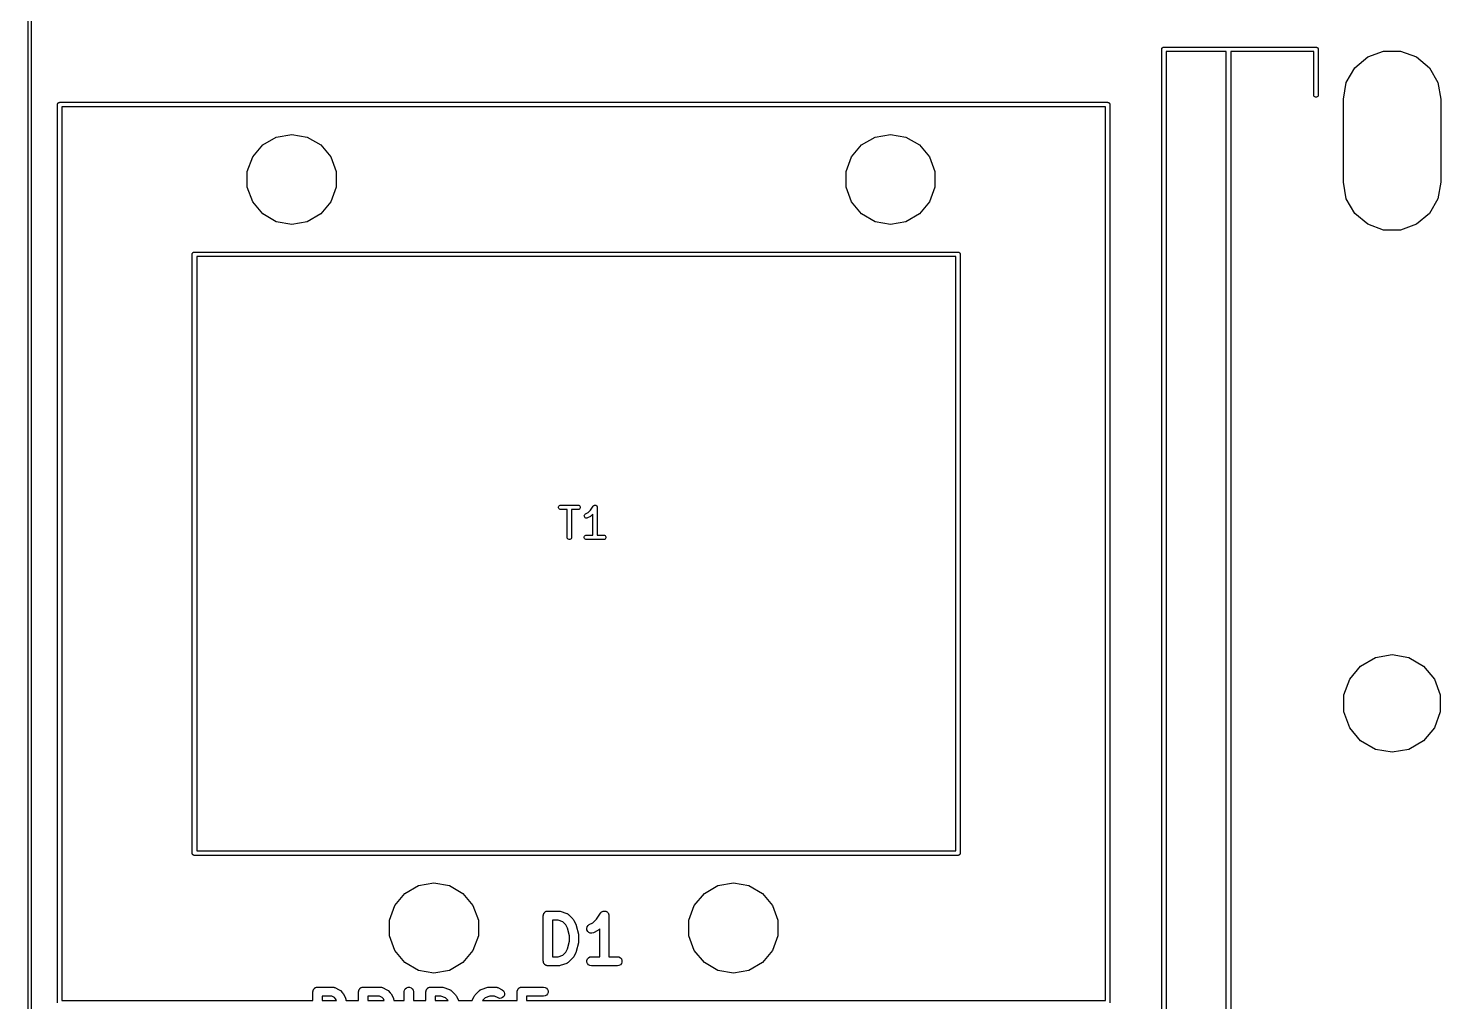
# Model space of a CAD drawing. Extents: x 10 to 287, y -200 to -10.
# Drawn here: x 74.45 to 121.63, y -72.96 to -40.45 of the extents above; entities that cross this region are included whole.
import ezdxf

# ---------------------------------------------------------------- set-up
doc = ezdxf.new("R2010")
doc.units = 0
doc.header["$MEASUREMENT"] = 0
doc.layers.add('BLACK', color=7, linetype='CONTINUOUS')

msp = doc.modelspace()

# ---------------------------------------------------------------- linework, layer by layer
at = {"layer": 'Black'}
for p, q in [((74.45, -130), (74.45, -30)), ((74.55, -30.05), (74.55, -129.95)), ((112.305, -41.156), (112.306, -41.1495)), ((112.305, -84.844), (112.305, -41.156)), ((112.306, -41.143), (112.308, -41.1368)), ((112.306, -41.1495), (112.306, -41.143)), ((112.308, -41.1368), (112.31, -41.1303)), ((112.31, -41.1303), (112.313, -41.1247)), ((112.313, -41.1247), (112.315, -41.1185)), ((112.315, -41.1185), (112.319, -41.1135)), ((112.319, -41.1135), (112.323, -41.1078)), ((112.323, -41.1078), (112.328, -41.1036)), ((112.328, -41.1036), (112.332, -41.0985)), ((112.332, -41.0985), (112.337, -41.0953)), ((112.337, -41.0953), (112.343, -41.091)), ((112.343, -41.091), (112.349, -41.0888)), ((112.349, -41.0888), (112.354, -41.0855)), ((112.354, -41.0855), (112.361, -41.0844)), ((112.361, -41.0844), (112.367, -41.0821)), ((112.367, -41.0821), (112.374, -41.0821)), ((112.374, -41.0821), (112.38, -41.081)), ((112.38, -41.081), (117.46, -41.081)), ((112.455, -41.231), (112.455, -84.769)), ((114.464, -41.231), (112.455, -41.231)), ((114.464, -84.769), (114.464, -41.231)), ((117.385, -41.231), (114.614, -41.231)), ((114.614, -41.231), (114.614, -84.769)), ((117.385, -42.68), (117.385, -41.231)), ((117.46, -41.081), (117.466, -41.0821)), ((117.466, -41.0821), (117.473, -41.0821)), ((117.473, -41.0821), (117.479, -41.0844)), ((117.479, -41.0844), (117.486, -41.0855)), ((117.486, -41.0855), (117.491, -41.0888)), ((117.491, -41.0888), (117.497, -41.091)), ((117.497, -41.091), (117.503, -41.0953)), ((117.503, -41.0953), (117.508, -41.0985)), ((117.508, -41.0985), (117.512, -41.1036)), ((117.512, -41.1036), (117.517, -41.1078)), ((117.517, -41.1078), (117.521, -41.1135)), ((117.521, -41.1135), (117.525, -41.1185)), ((117.525, -41.1185), (117.527, -41.1247)), ((117.527, -41.1247), (117.53, -41.1303)), ((117.53, -41.1303), (117.532, -41.1368)), ((117.532, -41.1368), (117.534, -41.143)), ((117.534, -41.143), (117.534, -41.1495)), ((117.534, -41.1495), (117.535, -41.156)), ((117.535, -41.156), (117.535, -42.68)), ((118.755, -41.7735), (119.187, -41.4106)), ((119.187, -41.4106), (119.718, -41.2175)), ((119.718, -41.2175), (120.282, -41.2175)), ((120.282, -41.2175), (120.813, -41.4106)), ((120.813, -41.4106), (121.245, -41.7735)), ((118.472, -42.2624), (118.755, -41.7735)), ((121.245, -41.7735), (121.528, -42.2624)), ((118.374, -42.8184), (118.472, -42.2624)), ((121.528, -42.2624), (121.626, -42.8184)), ((75.4687, -42.9328), (75.4743, -42.9295)), ((75.4743, -42.9295), (75.4808, -42.9284)), ((75.4808, -42.9284), (75.487, -42.9261)), ((75.487, -42.9261), (75.4935, -42.9261)), ((75.4935, -42.9261), (75.5, -42.925)), ((75.5, -42.925), (110.5, -42.925)), ((110.5, -42.925), (110.506, -42.9261)), ((110.506, -42.9261), (110.513, -42.9261)), ((110.513, -42.9261), (110.519, -42.9284)), ((110.519, -42.9284), (110.526, -42.9295)), ((110.526, -42.9295), (110.531, -42.9328)), ((117.39, -42.7057), (117.385, -42.68)), ((117.403, -42.7282), (117.39, -42.7057)), ((117.422, -42.745), (117.403, -42.7282)), ((117.447, -42.7539), (117.422, -42.745)), ((117.473, -42.7539), (117.447, -42.7539)), ((117.497, -42.745), (117.473, -42.7539)), ((117.517, -42.7282), (117.497, -42.745)), ((117.53, -42.7057), (117.517, -42.7282)), ((117.535, -42.68), (117.53, -42.7057)), ((118.374, -45.5896), (118.374, -42.8184)), ((121.626, -42.8184), (121.626, -45.5896)), ((75.425, -43), (75.4261, -42.9935)), ((75.425, -58), (75.425, -43)), ((75.4261, -42.987), (75.4284, -42.9808)), ((75.4261, -42.9935), (75.4261, -42.987)), ((75.4284, -42.9808), (75.4295, -42.9743)), ((75.4295, -42.9743), (75.4328, -42.9687)), ((75.4328, -42.9687), (75.435, -42.9625)), ((75.435, -42.9625), (75.4393, -42.9575)), ((75.4393, -42.9575), (75.4425, -42.9518)), ((75.4425, -42.9518), (75.4476, -42.9476)), ((75.4476, -42.9476), (75.4518, -42.9425)), ((75.4518, -42.9425), (75.4575, -42.9393)), ((75.4575, -42.9393), (75.4625, -42.935)), ((75.4625, -42.935), (75.4687, -42.9328)), ((75.575, -43.075), (75.575, -58)), ((110.425, -43.075), (75.575, -43.075)), ((110.425, -54.5), (110.425, -43.075)), ((110.531, -42.9328), (110.537, -42.935)), ((110.537, -42.935), (110.543, -42.9393)), ((110.543, -42.9393), (110.548, -42.9425)), ((110.548, -42.9425), (110.552, -42.9476)), ((110.552, -42.9476), (110.557, -42.9518)), ((110.557, -42.9518), (110.561, -42.9575)), ((110.561, -42.9575), (110.565, -42.9625)), ((110.565, -42.9625), (110.567, -42.9687)), ((110.567, -42.9687), (110.57, -42.9743)), ((110.57, -42.9743), (110.572, -42.9808)), ((110.572, -42.9808), (110.574, -42.987)), ((110.574, -42.987), (110.574, -42.9935)), ((110.574, -42.9935), (110.575, -43)), ((110.575, -43), (110.575, -54.5)), ((82.2821, -44.3465), (82.735, -44.0851)), ((82.735, -44.0851), (83.25, -43.9943)), ((83.25, -43.9943), (83.765, -44.0851)), ((83.765, -44.0851), (84.2179, -44.3465)), ((102.282, -44.3465), (102.735, -44.0851)), ((102.735, -44.0851), (103.25, -43.9943)), ((103.25, -43.9943), (103.765, -44.0851)), ((103.765, -44.0851), (104.218, -44.3465)), ((81.7671, -45.2385), (81.946, -44.7471)), ((81.946, -44.7471), (82.2821, -44.3465)), ((84.2179, -44.3465), (84.554, -44.7471)), ((84.554, -44.7471), (84.7329, -45.2385)), ((101.767, -45.2385), (101.946, -44.7471)), ((101.946, -44.7471), (102.282, -44.3465)), ((104.218, -44.3465), (104.554, -44.7471)), ((104.554, -44.7471), (104.733, -45.2385)), ((81.7671, -45.7615), (81.7671, -45.2385)), ((84.7329, -45.2385), (84.7329, -45.7615)), ((101.767, -45.7615), (101.767, -45.2385)), ((104.733, -45.2385), (104.733, -45.7615)), ((118.472, -46.1456), (118.374, -45.5896)), ((121.626, -45.5896), (121.528, -46.1456)), ((81.946, -46.2529), (81.7671, -45.7615)), ((84.7329, -45.7615), (84.554, -46.2529)), ((101.946, -46.2529), (101.767, -45.7615)), ((104.733, -45.7615), (104.554, -46.2529)), ((118.755, -46.6345), (118.472, -46.1456)), ((121.528, -46.1456), (121.245, -46.6345)), ((82.2821, -46.6535), (81.946, -46.2529)), ((82.735, -46.9149), (82.2821, -46.6535)), ((84.2179, -46.6535), (83.765, -46.9149)), ((84.554, -46.2529), (84.2179, -46.6535)), ((102.282, -46.6535), (101.946, -46.2529)), ((102.735, -46.9149), (102.282, -46.6535)), ((104.218, -46.6535), (103.765, -46.9149)), ((104.554, -46.2529), (104.218, -46.6535)), ((119.187, -46.9974), (118.755, -46.6345)), ((121.245, -46.6345), (120.813, -46.9974)), ((83.25, -47.0057), (82.735, -46.9149)), ((83.765, -46.9149), (83.25, -47.0057)), ((103.25, -47.0057), (102.735, -46.9149)), ((103.765, -46.9149), (103.25, -47.0057)), ((119.718, -47.1905), (119.187, -46.9974)), ((120.813, -46.9974), (120.282, -47.1905)), ((120.282, -47.1905), (119.718, -47.1905)), ((79.925, -48), (79.9261, -47.9935)), ((79.925, -68), (79.925, -48)), ((79.9261, -47.987), (79.9284, -47.9808)), ((79.9261, -47.9935), (79.9261, -47.987)), ((79.9284, -47.9808), (79.9295, -47.9743)), ((79.9295, -47.9743), (79.9328, -47.9687)), ((79.9328, -47.9687), (79.935, -47.9625)), ((79.935, -47.9625), (79.9393, -47.9575)), ((79.9393, -47.9575), (79.9425, -47.9518)), ((79.9425, -47.9518), (79.9476, -47.9476)), ((79.9476, -47.9476), (79.9518, -47.9425)), ((79.9518, -47.9425), (79.9575, -47.9393)), ((79.9575, -47.9393), (79.9625, -47.935)), ((79.9625, -47.935), (79.9687, -47.9328)), ((79.9687, -47.9328), (79.9743, -47.9295)), ((79.9743, -47.9295), (79.9808, -47.9284)), ((79.9808, -47.9284), (79.987, -47.9261)), ((79.987, -47.9261), (79.9935, -47.9261)), ((79.9935, -47.9261), (80, -47.925)), ((80, -47.925), (105.5, -47.925)), ((80.075, -48.075), (80.075, -67.925)), ((105.425, -48.075), (80.075, -48.075)), ((105.425, -67.925), (105.425, -48.075)), ((105.5, -47.925), (105.506, -47.9261)), ((105.506, -47.9261), (105.513, -47.9261)), ((105.513, -47.9261), (105.519, -47.9284)), ((105.519, -47.9284), (105.526, -47.9295)), ((105.526, -47.9295), (105.531, -47.9328)), ((105.531, -47.9328), (105.537, -47.935)), ((105.537, -47.935), (105.543, -47.9393)), ((105.543, -47.9393), (105.548, -47.9425)), ((105.548, -47.9425), (105.552, -47.9476)), ((105.552, -47.9476), (105.557, -47.9518)), ((105.557, -47.9518), (105.561, -47.9575)), ((105.561, -47.9575), (105.565, -47.9625)), ((105.565, -47.9625), (105.567, -47.9687)), ((105.567, -47.9687), (105.57, -47.9743)), ((105.57, -47.9743), (105.572, -47.9808)), ((105.572, -47.9808), (105.574, -47.987)), ((105.574, -47.987), (105.574, -47.9935)), ((105.574, -47.9935), (105.575, -48)), ((105.575, -48), (105.575, -68)), ((110.425, -72.925), (110.425, -54.5)), ((110.575, -54.5), (110.575, -73)), ((92.1642, -56.4394), (92.1731, -56.4149)), ((92.1642, -56.4654), (92.1642, -56.4394)), ((92.1731, -56.4899), (92.1642, -56.4654)), ((92.1731, -56.4149), (92.1899, -56.3949)), ((92.1899, -56.5098), (92.1731, -56.4899)), ((92.1899, -56.3949), (92.2124, -56.3819)), ((92.2124, -56.5229), (92.1899, -56.5098)), ((92.2124, -56.3819), (92.2381, -56.3774)), ((92.2381, -56.5274), (92.2124, -56.5229)), ((92.2381, -56.3774), (92.8095, -56.3774)), ((92.4488, -56.5274), (92.2381, -56.5274)), ((92.4488, -57.4524), (92.4488, -56.5274)), ((92.8095, -56.5274), (92.5988, -56.5274)), ((92.5988, -56.5274), (92.5988, -57.4524)), ((92.8095, -56.3774), (92.8352, -56.3819)), ((92.8352, -56.5229), (92.8095, -56.5274)), ((92.8352, -56.3819), (92.8577, -56.3949)), ((92.8577, -56.5098), (92.8352, -56.5229)), ((92.8577, -56.3949), (92.8745, -56.4149)), ((92.8745, -56.4899), (92.8577, -56.5098)), ((92.8745, -56.4149), (92.8834, -56.4394)), ((92.8834, -56.4654), (92.8745, -56.4899)), ((92.8834, -56.4394), (92.8834, -56.4654)), ((93.146, -56.6288), (93.2274, -56.5475)), ((93.2274, -56.5475), (93.3185, -56.4108)), ((93.3185, -56.4108), (93.3214, -56.4078)), ((93.3214, -56.4078), (93.3235, -56.4042)), ((93.3235, -56.4042), (93.3304, -56.3984)), ((93.3304, -56.3984), (93.3365, -56.3919)), ((93.3365, -56.3919), (93.3403, -56.3901)), ((93.3403, -56.3901), (93.3435, -56.3874)), ((93.3435, -56.3874), (93.3519, -56.3844)), ((93.3519, -56.3844), (93.3599, -56.3804)), ((93.3599, -56.3804), (93.364, -56.3799)), ((93.364, -56.3799), (93.3679, -56.3785)), ((93.3679, -56.3785), (93.3769, -56.3785)), ((93.3769, -56.3785), (93.3858, -56.3775)), ((93.3858, -56.3775), (93.3898, -56.3785)), ((93.3898, -56.3785), (93.394, -56.3785)), ((93.394, -56.3785), (93.4024, -56.3816)), ((93.4024, -56.3816), (93.4111, -56.3837)), ((93.4111, -56.3837), (93.4145, -56.386)), ((93.4145, -56.386), (93.4185, -56.3874)), ((93.4185, -56.3874), (93.4253, -56.3932)), ((93.4253, -56.3932), (93.4328, -56.3981)), ((93.4328, -56.3981), (93.4352, -56.4015)), ((93.4352, -56.4015), (93.4384, -56.4042)), ((93.4384, -56.4042), (93.4429, -56.4119)), ((93.4429, -56.4119), (93.4482, -56.4191)), ((93.4482, -56.4191), (93.4493, -56.4231)), ((93.4493, -56.4231), (93.4514, -56.4267)), ((93.4514, -56.4267), (93.453, -56.4355)), ((93.453, -56.4355), (93.4555, -56.4441)), ((93.4555, -56.4441), (93.4552, -56.4483)), ((93.4552, -56.4483), (93.456, -56.4524)), ((93.456, -56.4524), (93.456, -57.3774)), ((93.0204, -56.7336), (93.0264, -56.7083)), ((93.0233, -56.7595), (93.0204, -56.7336)), ((93.035, -56.7828), (93.0233, -56.7595)), ((93.0264, -56.7083), (93.0408, -56.6865)), ((93.0539, -56.8007), (93.035, -56.7828)), ((93.0408, -56.6865), (93.0617, -56.671)), ((93.0778, -56.811), (93.0539, -56.8007)), ((93.0617, -56.671), (93.146, -56.6288)), ((93.1038, -56.8126), (93.0778, -56.811)), ((93.1288, -56.8052), (93.1038, -56.8126)), ((93.224, -56.7576), (93.1288, -56.8052)), ((93.2337, -56.7504), (93.224, -56.7576)), ((93.2435, -56.7435), (93.2337, -56.7504)), ((93.306, -56.6811), (93.2435, -56.7435)), ((93.306, -57.3774), (93.306, -56.6811)), ((92.4533, -57.478), (92.4488, -57.4524)), ((92.4664, -57.5006), (92.4533, -57.478)), ((92.4863, -57.5173), (92.4664, -57.5006)), ((92.5108, -57.5262), (92.4863, -57.5173)), ((92.5368, -57.5262), (92.5108, -57.5262)), ((92.5613, -57.5173), (92.5368, -57.5262)), ((92.5813, -57.5006), (92.5613, -57.5173)), ((92.5943, -57.478), (92.5813, -57.5006)), ((92.5988, -57.4524), (92.5943, -57.478)), ((93.0214, -57.4394), (93.0303, -57.4149)), ((93.0214, -57.4654), (93.0214, -57.4394)), ((93.0303, -57.4899), (93.0214, -57.4654)), ((93.0303, -57.4149), (93.047, -57.3949)), ((93.047, -57.5098), (93.0303, -57.4899)), ((93.047, -57.3949), (93.0696, -57.3819)), ((93.0696, -57.5229), (93.047, -57.5098)), ((93.0696, -57.3819), (93.0952, -57.3774)), ((93.0952, -57.5274), (93.0696, -57.5229)), ((93.0952, -57.3774), (93.306, -57.3774)), ((93.6667, -57.5274), (93.0952, -57.5274)), ((93.456, -57.3774), (93.6667, -57.3774)), ((93.6667, -57.3774), (93.6923, -57.3819)), ((93.6923, -57.5229), (93.6667, -57.5274)), ((93.6923, -57.3819), (93.7149, -57.3949)), ((93.7149, -57.5098), (93.6923, -57.5229)), ((93.7149, -57.3949), (93.7316, -57.4149)), ((93.7316, -57.4899), (93.7149, -57.5098)), ((93.7316, -57.4149), (93.7405, -57.4394)), ((93.7405, -57.4654), (93.7316, -57.4899)), ((93.7405, -57.4394), (93.7405, -57.4654)), ((75.425, -73), (75.425, -58)), ((75.575, -58), (75.575, -72.925)), ((118.587, -62.1841), (118.951, -61.75)), ((118.951, -61.75), (119.442, -61.4666)), ((119.442, -61.4666), (120, -61.3682)), ((120, -61.3682), (120.558, -61.4666)), ((120.558, -61.4666), (121.049, -61.75)), ((121.049, -61.75), (121.413, -62.1841)), ((118.393, -62.7166), (118.587, -62.1841)), ((121.413, -62.1841), (121.607, -62.7166)), ((118.393, -63.2834), (118.393, -62.7166)), ((121.607, -62.7166), (121.607, -63.2834)), ((118.587, -63.8159), (118.393, -63.2834)), ((121.607, -63.2834), (121.413, -63.8159)), ((118.951, -64.25), (118.587, -63.8159)), ((121.413, -63.8159), (121.049, -64.25)), ((119.442, -64.5334), (118.951, -64.25)), ((120, -64.6318), (119.442, -64.5334)), ((120.558, -64.5334), (120, -64.6318)), ((121.049, -64.25), (120.558, -64.5334)), ((80.075, -67.925), (105.425, -67.925)), ((79.9261, -68.0065), (79.925, -68)), ((79.9261, -68.013), (79.9261, -68.0065)), ((79.9284, -68.0192), (79.9261, -68.013)), ((79.9295, -68.0257), (79.9284, -68.0192)), ((79.9328, -68.0313), (79.9295, -68.0257)), ((79.935, -68.0375), (79.9328, -68.0313)), ((79.9393, -68.0425), (79.935, -68.0375)), ((79.9425, -68.0482), (79.9393, -68.0425)), ((79.9476, -68.0524), (79.9425, -68.0482)), ((79.9518, -68.0575), (79.9476, -68.0524)), ((79.9575, -68.0607), (79.9518, -68.0575)), ((79.9625, -68.065), (79.9575, -68.0607)), ((79.9687, -68.0672), (79.9625, -68.065)), ((79.9743, -68.0705), (79.9687, -68.0672)), ((79.9808, -68.0716), (79.9743, -68.0705)), ((79.987, -68.0739), (79.9808, -68.0716)), ((79.9935, -68.0739), (79.987, -68.0739)), ((80, -68.075), (79.9935, -68.0739)), ((105.5, -68.075), (80, -68.075)), ((105.506, -68.0739), (105.5, -68.075)), ((105.513, -68.0739), (105.506, -68.0739)), ((105.519, -68.0716), (105.513, -68.0739)), ((105.526, -68.0705), (105.519, -68.0716)), ((105.531, -68.0672), (105.526, -68.0705)), ((105.537, -68.065), (105.531, -68.0672)), ((105.543, -68.0607), (105.537, -68.065)), ((105.548, -68.0575), (105.543, -68.0607)), ((105.552, -68.0524), (105.548, -68.0575)), ((105.557, -68.0482), (105.552, -68.0524)), ((105.561, -68.0425), (105.557, -68.0482)), ((105.565, -68.0375), (105.561, -68.0425)), ((105.567, -68.0313), (105.565, -68.0375)), ((105.57, -68.0257), (105.567, -68.0313)), ((105.572, -68.0192), (105.57, -68.0257)), ((105.574, -68.013), (105.572, -68.0192)), ((105.575, -68), (105.574, -68.0065)), ((105.574, -68.0065), (105.574, -68.013)), ((86.696, -69.7471), (87.0321, -69.3465)), ((87.0321, -69.3465), (87.485, -69.0851)), ((87.485, -69.0851), (88, -68.9943)), ((88, -68.9943), (88.515, -69.0851)), ((88.515, -69.0851), (88.9679, -69.3465)), ((88.9679, -69.3465), (89.304, -69.7471)), ((96.696, -69.7471), (97.0321, -69.3465)), ((97.0321, -69.3465), (97.485, -69.0851)), ((97.485, -69.0851), (98, -68.9943)), ((98, -68.9943), (98.515, -69.0851)), ((98.515, -69.0851), (98.9679, -69.3465)), ((98.9679, -69.3465), (99.304, -69.7471)), ((86.5171, -70.2385), (86.696, -69.7471)), ((89.304, -69.7471), (89.4829, -70.2385)), ((96.5171, -70.2385), (96.696, -69.7471)), ((99.304, -69.7471), (99.4829, -70.2385)), ((86.5171, -70.7615), (86.5171, -70.2385)), ((89.4829, -70.2385), (89.4829, -70.7615)), ((91.6527, -70.0854), (91.6551, -70.0723)), ((91.6527, -71.6094), (91.6527, -70.0854)), ((91.6551, -70.059), (91.6596, -70.0464)), ((91.6551, -70.0723), (91.6551, -70.059)), ((91.6596, -70.0464), (91.6619, -70.0333)), ((91.6619, -70.0333), (91.6686, -70.0218)), ((91.6686, -70.0218), (91.6732, -70.0092)), ((91.6732, -70.0092), (91.6817, -69.999)), ((91.6817, -69.999), (91.6884, -69.9875)), ((91.6884, -69.9875), (91.6986, -69.9789)), ((91.6986, -69.9789), (91.7072, -69.9687)), ((91.7072, -69.9687), (91.7187, -69.962)), ((91.7187, -69.962), (91.7289, -69.9534)), ((91.7289, -69.9534), (91.7415, -69.9489)), ((91.7415, -69.9489), (91.753, -69.9422)), ((91.753, -69.9422), (91.7661, -69.9399)), ((91.7661, -69.9399), (91.7787, -69.9353)), ((91.7787, -69.9353), (91.792, -69.9353)), ((91.792, -69.9353), (91.8051, -69.933)), ((91.8051, -69.933), (92.168, -69.933)), ((91.9575, -70.2378), (91.9575, -71.457)), ((92.1433, -70.2378), (91.9575, -70.2378)), ((92.3034, -70.2912), (92.1433, -70.2378)), ((92.168, -69.933), (92.1921, -69.9373)), ((92.1921, -69.9373), (92.2162, -69.9408)), ((92.2162, -69.9408), (92.4339, -70.0134)), ((92.4056, -70.3934), (92.3034, -70.2912)), ((92.4339, -70.0134), (92.4416, -70.0176)), ((92.4416, -70.0176), (92.4501, -70.0199)), ((92.4501, -70.0199), (92.4647, -70.0301)), ((92.4647, -70.0301), (92.4805, -70.0386)), ((92.4805, -70.0386), (92.4863, -70.0452)), ((92.4863, -70.0452), (92.4935, -70.0502)), ((92.4935, -70.0502), (92.6386, -70.1954)), ((92.6386, -70.1954), (92.6526, -70.2154)), ((92.6526, -70.2154), (92.6672, -70.235)), ((92.6672, -70.235), (92.7397, -70.3801)), ((93.3114, -70.323), (93.4284, -70.206)), ((93.4284, -70.206), (93.5652, -70.0009)), ((93.5652, -70.0009), (93.571, -69.9948)), ((93.571, -69.9948), (93.5753, -69.9875)), ((93.5753, -69.9875), (93.5892, -69.9758)), ((93.5892, -69.9758), (93.6018, -69.9626)), ((93.6018, -69.9626), (93.6093, -69.9589)), ((93.6093, -69.9589), (93.6158, -69.9534)), ((93.6158, -69.9534), (93.6329, -69.9472)), ((93.6329, -69.9472), (93.6492, -69.9392)), ((93.6492, -69.9392), (93.6576, -69.9382)), ((93.6576, -69.9382), (93.6655, -69.9353)), ((93.6655, -69.9353), (93.6837, -69.9353)), ((93.6837, -69.9353), (93.7018, -69.9333)), ((93.7018, -69.9333), (93.71, -69.9353)), ((93.71, -69.9353), (93.7185, -69.9353)), ((93.7185, -69.9353), (93.7356, -69.9416)), ((93.7356, -69.9416), (93.7532, -69.9459)), ((93.7532, -69.9459), (93.7603, -69.9506)), ((93.7603, -69.9506), (93.7682, -69.9534)), ((93.7682, -69.9534), (93.7821, -69.9651)), ((93.7821, -69.9651), (93.7973, -69.9752)), ((93.7973, -69.9752), (93.8023, -69.982)), ((93.8023, -69.982), (93.8087, -69.9875)), ((93.8087, -69.9875), (93.8178, -70.0032)), ((93.8178, -70.0032), (93.8286, -70.0179)), ((93.8286, -70.0179), (93.831, -70.026)), ((93.831, -70.026), (93.8352, -70.0333)), ((93.8352, -70.0333), (93.8384, -70.0512)), ((93.8384, -70.0512), (93.8435, -70.0687)), ((93.8435, -70.0687), (93.8429, -70.0771)), ((93.8429, -70.0771), (93.8444, -70.0854)), ((93.8444, -70.0854), (93.8444, -71.457)), ((96.5171, -70.7615), (96.5171, -70.2385)), ((99.4829, -70.2385), (99.4829, -70.7615)), ((86.696, -71.2529), (86.5171, -70.7615)), ((89.4829, -70.7615), (89.304, -71.2529)), ((92.4596, -70.5015), (92.4056, -70.3934)), ((92.5236, -70.7573), (92.4596, -70.5015)), ((92.5236, -70.9375), (92.5236, -70.7573)), ((92.7397, -70.3801), (92.7445, -70.3961)), ((92.7445, -70.3961), (92.7513, -70.4113)), ((92.7513, -70.4113), (92.8238, -70.7016)), ((92.8238, -70.7016), (92.8252, -70.7202)), ((92.8252, -70.7202), (92.8284, -70.7386)), ((92.8284, -70.7386), (92.8284, -70.9563)), ((93.1044, -70.5117), (93.1167, -70.4602)), ((93.1105, -70.5643), (93.1044, -70.5117)), ((93.1342, -70.6116), (93.1105, -70.5643)), ((93.1167, -70.4602), (93.1459, -70.4161)), ((93.1726, -70.648), (93.1342, -70.6116)), ((93.1459, -70.4161), (93.1884, -70.3845)), ((93.2212, -70.6691), (93.1726, -70.648)), ((93.1884, -70.3845), (93.3114, -70.323)), ((93.274, -70.6723), (93.2212, -70.6691)), ((93.3247, -70.6572), (93.274, -70.6723)), ((93.4699, -70.5846), (93.3247, -70.6572)), ((93.4895, -70.57), (93.4699, -70.5846)), ((93.5095, -70.556), (93.4895, -70.57)), ((93.5396, -70.5259), (93.5095, -70.556)), ((93.5396, -71.457), (93.5396, -70.5259)), ((96.696, -71.2529), (96.5171, -70.7615)), ((99.4829, -70.7615), (99.304, -71.2529)), ((92.4056, -71.3014), (92.4596, -71.1934)), ((92.4596, -71.1934), (92.5236, -70.9375)), ((92.8238, -70.9932), (92.7513, -71.2835)), ((92.8252, -70.9746), (92.8238, -70.9932)), ((92.8284, -70.9563), (92.8252, -70.9746)), ((87.0321, -71.6535), (86.696, -71.2529)), ((87.485, -71.9149), (87.0321, -71.6535)), ((88.9679, -71.6535), (88.515, -71.9149)), ((89.304, -71.2529), (88.9679, -71.6535)), ((91.6551, -71.6226), (91.6527, -71.6094)), ((91.6551, -71.6359), (91.6551, -71.6226)), ((91.6596, -71.6484), (91.6551, -71.6359)), ((91.6619, -71.6616), (91.6596, -71.6484)), ((91.6686, -71.6731), (91.6619, -71.6616)), ((91.6732, -71.6856), (91.6686, -71.6731)), ((91.6817, -71.6958), (91.6732, -71.6856)), ((91.6884, -71.7074), (91.6817, -71.6958)), ((91.6986, -71.716), (91.6884, -71.7074)), ((91.9575, -71.457), (92.1433, -71.457)), ((92.1433, -71.457), (92.3034, -71.4037)), ((92.4339, -71.6814), (92.2162, -71.754)), ((92.3034, -71.4037), (92.4056, -71.3014)), ((92.4416, -71.6773), (92.4339, -71.6814)), ((92.4501, -71.675), (92.4416, -71.6773)), ((92.4647, -71.6647), (92.4501, -71.675)), ((92.4805, -71.6562), (92.4647, -71.6647)), ((92.4863, -71.6497), (92.4805, -71.6562)), ((92.4935, -71.6446), (92.4863, -71.6497)), ((92.6386, -71.4995), (92.4935, -71.6446)), ((92.6526, -71.4795), (92.6386, -71.4995)), ((92.6672, -71.4599), (92.6526, -71.4795)), ((92.7397, -71.3147), (92.6672, -71.4599)), ((92.7445, -71.2987), (92.7397, -71.3147)), ((92.7513, -71.2835), (92.7445, -71.2987)), ((93.1065, -71.583), (93.1246, -71.5332)), ((93.1065, -71.6359), (93.1065, -71.583)), ((93.1246, -71.6856), (93.1065, -71.6359)), ((93.1246, -71.5332), (93.1586, -71.4927)), ((93.1586, -71.7262), (93.1246, -71.6856)), ((93.1586, -71.4927), (93.2044, -71.4662)), ((93.2044, -71.4662), (93.2566, -71.457)), ((93.2566, -71.457), (93.5396, -71.457)), ((93.8444, -71.457), (94.1274, -71.457)), ((94.1274, -71.457), (94.1796, -71.4662)), ((94.1796, -71.4662), (94.2254, -71.4927)), ((94.2254, -71.4927), (94.2594, -71.5332)), ((94.2594, -71.6856), (94.2254, -71.7262)), ((94.2594, -71.5332), (94.2775, -71.583)), ((94.2775, -71.6359), (94.2594, -71.6856)), ((94.2775, -71.583), (94.2775, -71.6359)), ((97.0321, -71.6535), (96.696, -71.2529)), ((97.485, -71.9149), (97.0321, -71.6535)), ((98.9679, -71.6535), (98.515, -71.9149)), ((99.304, -71.2529), (98.9679, -71.6535)), ((88, -72.0057), (87.485, -71.9149)), ((88.515, -71.9149), (88, -72.0057)), ((91.7072, -71.7262), (91.6986, -71.716)), ((91.7187, -71.7328), (91.7072, -71.7262)), ((91.7289, -71.7414), (91.7187, -71.7328)), ((91.7415, -71.746), (91.7289, -71.7414)), ((91.753, -71.7526), (91.7415, -71.746)), ((91.7661, -71.755), (91.753, -71.7526)), ((91.7787, -71.7595), (91.7661, -71.755)), ((91.792, -71.7595), (91.7787, -71.7595)), ((91.8051, -71.7618), (91.792, -71.7595)), ((92.168, -71.7618), (91.8051, -71.7618)), ((92.192, -71.7576), (92.168, -71.7618)), ((92.2162, -71.754), (92.192, -71.7576)), ((93.2044, -71.7526), (93.1586, -71.7262)), ((93.2566, -71.7618), (93.2044, -71.7526)), ((94.1274, -71.7618), (93.2566, -71.7618)), ((94.1796, -71.7526), (94.1274, -71.7618)), ((94.2254, -71.7262), (94.1796, -71.7526)), ((98, -72.0057), (97.485, -71.9149)), ((98.515, -71.9149), (98, -72.0057)), ((83.9602, -72.6254), (83.9625, -72.6123)), ((83.9602, -72.925), (83.9602, -72.6254)), ((83.9625, -72.599), (83.967, -72.5864)), ((83.9625, -72.6123), (83.9625, -72.599)), ((83.967, -72.5864), (83.9694, -72.5733)), ((83.9694, -72.5733), (83.976, -72.5618)), ((83.976, -72.5618), (83.9806, -72.5492)), ((83.9806, -72.5492), (83.9892, -72.539)), ((83.9892, -72.539), (83.9958, -72.5275)), ((83.9958, -72.5275), (84.006, -72.5189)), ((84.006, -72.5189), (84.0146, -72.5087)), ((84.0146, -72.5087), (84.0262, -72.502)), ((84.0262, -72.502), (84.0364, -72.4934)), ((84.0364, -72.4934), (84.0489, -72.4889)), ((84.0489, -72.4889), (84.0604, -72.4822)), ((84.0604, -72.4822), (84.0736, -72.4799)), ((84.0736, -72.4799), (84.0861, -72.4753)), ((84.0861, -72.4753), (84.0994, -72.4753)), ((84.0994, -72.4753), (84.1126, -72.473)), ((84.1126, -72.473), (84.6206, -72.473)), ((84.6206, -72.473), (84.6292, -72.4746)), ((84.6292, -72.4746), (84.638, -72.474)), ((84.638, -72.474), (84.6551, -72.4791)), ((84.6551, -72.4791), (84.6727, -72.4822)), ((84.6727, -72.4822), (84.6803, -72.4866)), ((84.6803, -72.4866), (84.6887, -72.4891)), ((84.6887, -72.4891), (84.8339, -72.5617)), ((84.8339, -72.5617), (84.8535, -72.5762)), ((84.8535, -72.5762), (84.8735, -72.5902)), ((84.8735, -72.5902), (84.946, -72.6628)), ((85.4842, -72.6254), (85.4865, -72.6123)), ((85.4842, -72.925), (85.4842, -72.6254)), ((85.4865, -72.599), (85.491, -72.5864)), ((85.4865, -72.6123), (85.4865, -72.599)), ((85.491, -72.5864), (85.4934, -72.5733)), ((85.4934, -72.5733), (85.5, -72.5618)), ((85.5, -72.5618), (85.5046, -72.5492)), ((85.5046, -72.5492), (85.5132, -72.539)), ((85.5132, -72.539), (85.5198, -72.5275)), ((85.5198, -72.5275), (85.53, -72.5189)), ((85.53, -72.5189), (85.5386, -72.5087)), ((85.5386, -72.5087), (85.5502, -72.502)), ((85.5502, -72.502), (85.5604, -72.4934)), ((85.5604, -72.4934), (85.5729, -72.4889)), ((85.5729, -72.4889), (85.5844, -72.4822)), ((85.5844, -72.4822), (85.5976, -72.4799)), ((85.5976, -72.4799), (85.6101, -72.4753)), ((85.6101, -72.4753), (85.6234, -72.4753)), ((85.6234, -72.4753), (85.6366, -72.473)), ((85.6366, -72.473), (86.2171, -72.473)), ((86.2171, -72.473), (86.2258, -72.4746)), ((86.2258, -72.4746), (86.2346, -72.474)), ((86.2346, -72.474), (86.2517, -72.4791)), ((86.2517, -72.4791), (86.2693, -72.4822)), ((86.2693, -72.4822), (86.2769, -72.4866)), ((86.2769, -72.4866), (86.2853, -72.4891)), ((86.2853, -72.4891), (86.4304, -72.5617)), ((86.4304, -72.5617), (86.45, -72.5762)), ((86.45, -72.5762), (86.47, -72.5902)), ((86.47, -72.5902), (86.5426, -72.6628)), ((87.0082, -72.6254), (87.0174, -72.5733)), ((87.0082, -72.925), (87.0082, -72.6254)), ((87.0174, -72.5733), (87.0438, -72.5275)), ((87.0438, -72.5275), (87.0844, -72.4934)), ((87.0844, -72.4934), (87.1341, -72.4753)), ((87.1341, -72.4753), (87.187, -72.4753)), ((87.187, -72.4753), (87.2368, -72.4934)), ((87.2368, -72.4934), (87.2773, -72.5275)), ((87.2773, -72.5275), (87.3038, -72.5733)), ((87.3038, -72.5733), (87.313, -72.6254)), ((87.313, -72.6254), (87.313, -72.925)), ((87.7339, -72.6254), (87.7362, -72.6123)), ((87.7339, -72.925), (87.7339, -72.6254)), ((87.7362, -72.599), (87.7408, -72.5864)), ((87.7362, -72.6123), (87.7362, -72.599)), ((87.7408, -72.5864), (87.7431, -72.5733)), ((87.7431, -72.5733), (87.7497, -72.5618)), ((87.7497, -72.5618), (87.7543, -72.5492)), ((87.7543, -72.5492), (87.7629, -72.539)), ((87.7629, -72.539), (87.7695, -72.5275)), ((87.7695, -72.5275), (87.7798, -72.5189)), ((87.7798, -72.5189), (87.7883, -72.5087)), ((87.7883, -72.5087), (87.7999, -72.502)), ((87.7999, -72.502), (87.8101, -72.4934)), ((87.8101, -72.4934), (87.8226, -72.4889)), ((87.8226, -72.4889), (87.8342, -72.4822)), ((87.8342, -72.4822), (87.8473, -72.4799)), ((87.8473, -72.4799), (87.8598, -72.4753)), ((87.8598, -72.4753), (87.8732, -72.4753)), ((87.8732, -72.4753), (87.8863, -72.473)), ((87.8863, -72.473), (88.2491, -72.473)), ((88.2491, -72.473), (88.2732, -72.4773)), ((88.2732, -72.4773), (88.2973, -72.4809)), ((88.2973, -72.4809), (88.5151, -72.5534)), ((88.5151, -72.5534), (88.5228, -72.5576)), ((88.5228, -72.5576), (88.5313, -72.5599)), ((88.5313, -72.5599), (88.5459, -72.5701)), ((88.5459, -72.5701), (88.5616, -72.5786)), ((88.5616, -72.5786), (88.5674, -72.5852)), ((88.5674, -72.5852), (88.5746, -72.5902)), ((88.5746, -72.5902), (88.7198, -72.7354)), ((89.3751, -72.7354), (89.5202, -72.5902)), ((89.5202, -72.5902), (89.5274, -72.5852)), ((89.5274, -72.5852), (89.5333, -72.5786)), ((89.5333, -72.5786), (89.549, -72.5701)), ((89.549, -72.5701), (89.5636, -72.5599)), ((89.5636, -72.5599), (89.5721, -72.5576)), ((89.5721, -72.5576), (89.5798, -72.5534)), ((89.5798, -72.5534), (89.7975, -72.4808)), ((89.7975, -72.4808), (89.8217, -72.4773)), ((89.8217, -72.4773), (89.8457, -72.473)), ((89.8457, -72.473), (90.0634, -72.473)), ((90.0634, -72.473), (90.0721, -72.4746)), ((90.0721, -72.4746), (90.0809, -72.474)), ((90.0809, -72.474), (90.098, -72.4791)), ((90.098, -72.4791), (90.1156, -72.4822)), ((90.1156, -72.4822), (90.1232, -72.4866)), ((90.1232, -72.4866), (90.1316, -72.4891)), ((90.1316, -72.4891), (90.2767, -72.5617)), ((90.2767, -72.5617), (90.3192, -72.5932)), ((90.3192, -72.5932), (90.3484, -72.6374)), ((90.3484, -72.6374), (90.3607, -72.6889)), ((90.7819, -72.6254), (90.7842, -72.6123)), ((90.7819, -72.925), (90.7819, -72.6254)), ((90.7842, -72.599), (90.7888, -72.5864)), ((90.7842, -72.6123), (90.7842, -72.599)), ((90.7888, -72.5864), (90.7911, -72.5733)), ((90.7911, -72.5733), (90.7977, -72.5618)), ((90.7977, -72.5618), (90.8023, -72.5492)), ((90.8023, -72.5492), (90.8109, -72.539)), ((90.8109, -72.539), (90.8175, -72.5275)), ((90.8175, -72.5275), (90.8278, -72.5189)), ((90.8278, -72.5189), (90.8363, -72.5087)), ((90.8363, -72.5087), (90.8479, -72.502)), ((90.8479, -72.502), (90.8581, -72.4934)), ((90.8581, -72.4934), (90.8706, -72.4889)), ((90.8706, -72.4889), (90.8822, -72.4822)), ((90.8822, -72.4822), (90.8953, -72.4799)), ((90.8953, -72.4799), (90.9078, -72.4753)), ((90.9078, -72.4753), (90.9212, -72.4753)), ((90.9212, -72.4753), (90.9343, -72.473)), ((90.9343, -72.473), (91.66, -72.473)), ((91.66, -72.473), (91.7121, -72.4822)), ((91.7121, -72.4822), (91.758, -72.5087)), ((91.758, -72.5087), (91.792, -72.5492)), ((91.792, -72.5492), (91.8101, -72.599)), ((91.8101, -72.599), (91.8101, -72.6519)), ((75.575, -72.925), (83.9602, -72.925)), ((84.265, -72.7778), (84.265, -72.925)), ((84.5846, -72.7778), (84.265, -72.7778)), ((84.265, -72.925), (84.7451, -72.925)), ((84.6754, -72.8233), (84.5846, -72.7778)), ((84.713, -72.8608), (84.6754, -72.8233)), ((84.7451, -72.925), (84.713, -72.8608)), ((84.946, -72.6628), (84.96, -72.6828)), ((84.96, -72.6828), (84.9746, -72.7024)), ((84.9746, -72.7024), (85.0472, -72.8476)), ((85.0472, -72.8476), (85.0497, -72.856)), ((85.0497, -72.856), (85.0541, -72.8636)), ((85.0541, -72.8636), (85.0572, -72.8812)), ((85.0572, -72.8812), (85.0623, -72.8983)), ((85.0623, -72.8983), (85.0617, -72.9071)), ((85.0617, -72.9071), (85.0633, -72.9157)), ((85.0633, -72.9157), (85.0633, -72.925)), ((85.0633, -72.925), (85.4842, -72.925)), ((85.789, -72.7778), (85.789, -72.925)), ((86.1812, -72.7778), (85.789, -72.7778)), ((85.789, -72.925), (86.3417, -72.925)), ((86.272, -72.8233), (86.1812, -72.7778)), ((86.3096, -72.8608), (86.272, -72.8233)), ((86.3417, -72.925), (86.3096, -72.8608)), ((86.5426, -72.6628), (86.5566, -72.6828)), ((86.5566, -72.6828), (86.5712, -72.7024)), ((86.5712, -72.7024), (86.6437, -72.8476)), ((86.6437, -72.8476), (86.6462, -72.856)), ((86.6462, -72.856), (86.6506, -72.8636)), ((86.6506, -72.8636), (86.6537, -72.8812)), ((86.6537, -72.8812), (86.6588, -72.8983)), ((86.6588, -72.8983), (86.6583, -72.9071)), ((86.6583, -72.9071), (86.6598, -72.9157)), ((86.6598, -72.9157), (86.6598, -72.925)), ((86.6598, -72.925), (87.0082, -72.925)), ((87.313, -72.925), (87.7339, -72.925)), ((88.0387, -72.7778), (88.0387, -72.925)), ((88.2244, -72.7778), (88.0387, -72.7778)), ((88.0387, -72.925), (88.4783, -72.925)), ((88.3845, -72.8312), (88.2244, -72.7778)), ((88.4783, -72.925), (88.3845, -72.8312)), ((88.7198, -72.7354), (88.7338, -72.7554)), ((88.7338, -72.7554), (88.7483, -72.775)), ((88.7483, -72.775), (88.8209, -72.9201)), ((88.8209, -72.9201), (88.8223, -72.925)), ((88.8223, -72.925), (89.2725, -72.925)), ((89.2725, -72.925), (89.274, -72.9201)), ((89.274, -72.9201), (89.3465, -72.775)), ((89.3465, -72.775), (89.3611, -72.7554)), ((89.3611, -72.7554), (89.3751, -72.7354)), ((89.7103, -72.8312), (89.6165, -72.925)), ((89.6165, -72.925), (90.7819, -72.925)), ((89.8704, -72.7778), (89.7103, -72.8312)), ((90.0275, -72.7778), (89.8704, -72.7778)), ((90.1404, -72.8343), (90.0275, -72.7778)), ((90.1911, -72.8494), (90.1404, -72.8343)), ((90.244, -72.8462), (90.1911, -72.8494)), ((90.2925, -72.8252), (90.244, -72.8462)), ((90.331, -72.7888), (90.2925, -72.8252)), ((90.3546, -72.7415), (90.331, -72.7888)), ((90.3607, -72.6889), (90.3546, -72.7415)), ((91.66, -72.7778), (91.0867, -72.7778)), ((91.0867, -72.7778), (91.0867, -72.925)), ((91.0867, -72.925), (110.425, -72.925)), ((91.7121, -72.7686), (91.66, -72.7778)), ((91.758, -72.7422), (91.7121, -72.7686)), ((91.792, -72.7016), (91.758, -72.7422)), ((91.8101, -72.6519), (91.792, -72.7016))]:
    msp.add_line(p, q, dxfattribs=at)

doc.saveas('drawing.dxf')
